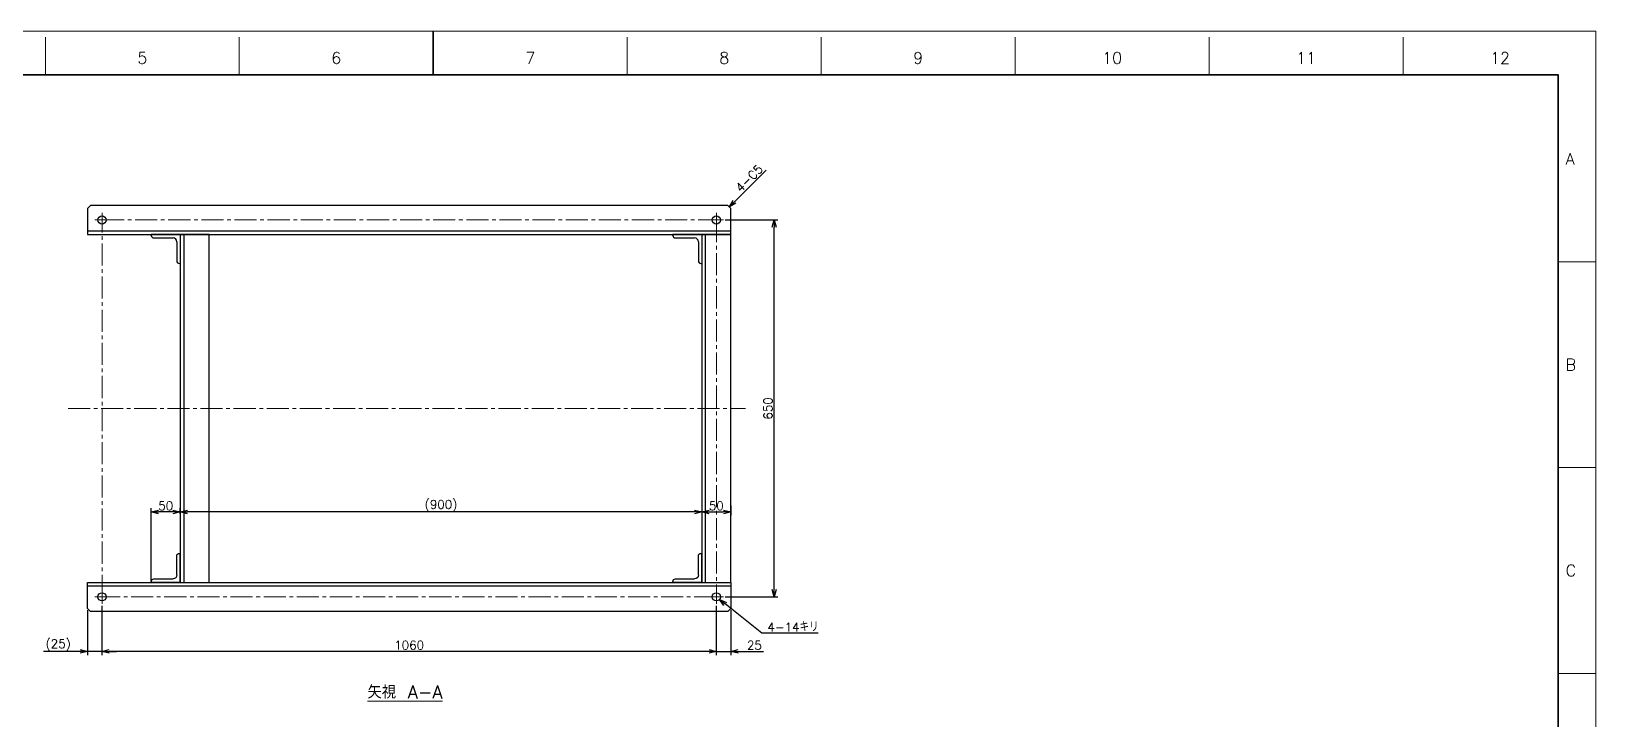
# Model space of a CAD drawing. Header units: millimetres. Extents: x 0 to 4141, y -24 to 2915.
# Drawn here: x 1442 to 4141, y 1729 to 2915 of the extents above; entities that cross this region are included whole.
import ezdxf
from ezdxf.enums import TextEntityAlignment as Align

# ---------------------------------------------------------------- set-up
doc = ezdxf.new("R2010")
doc.units = ezdxf.units.MM
doc.header["$LTSCALE"] = 2
doc.header["$PDMODE"] = 99
doc.header["$PDSIZE"] = 1
doc.linetypes.add('CENTER2', pattern=[28.575, 19.05, -3.175, 3.175, -3.175])
for name, color, linetype, lineweight in [('05_CENTER', 4, 'CENTER2', 13), ('08_DIM', 3, 'Continuous', 13), ('90_FRAME', 5, 'Continuous', 35)]:
    doc.layers.add(name, color=color, linetype=linetype, lineweight=lineweight)
doc.layers.add('91_BLANK', color=5, linetype='Continuous', lineweight=0, plot=False)
doc.styles.add('KSS_TXT', font='txt.shx', dxfattribs={"bigfont": 'extfont2.shx'})
doc.styles.get("Standard").update_dxf_attribs({"font": 'txt.shx', "bigfont": 'extfont2.shx'})
doc.dimstyles.new('KSS_DIM', dxfattribs={"dimscale": 5, "dimtxt": 3, "dimasz": 2.5, "dimexe": 1.25, "dimexo": 0.625, "dimtad": 1, "dimdsep": 46, "dimtxsty": 'KSS_TXT', "dimblk": 'OPEN30', "dimcen": 0, "dimazin": 2, "dimtfac": 0.75, "dimtmove": 0, "dimatfit": 3, "dimldrblk": 'OPEN30', "dimfxl": 1.25, "dimtolj": 1, "dimarcsym": 0})
doc.dimstyles.new('KSS_DIM$3', dxfattribs={"dimscale": 5, "dimtxt": 3, "dimasz": 2.5, "dimexe": 1.25, "dimexo": 0.625, "dimtad": 1, "dimtih": 1, "dimtoh": 1, "dimdsep": 46, "dimtxsty": 'KSS_TXT', "dimblk": 'OPEN30', "dimcen": 0, "dimazin": 2, "dimtfac": 0.75, "dimtofl": 0, "dimtmove": 0, "dimatfit": 3, "dimldrblk": 'OPEN30', "dimfxl": 1.25, "dimtolj": 1, "dimarcsym": 0})

# ---------------------------------------------------------------- blocks, each defined once
blk = doc.blocks.new('KK015066_54_5')
for p, q in [((1.5, 50), (0, 50)), ((0, 0), (0, 50)), ((6, 12.5), (6, 45.5)), ((0, 0), (50, 0)), ((45.5, 6), (12.5, 6)), ((50, 1.5), (50, 0))]:
    blk.add_line(p, q)
for centre, radius, start, end in [((1.5, 45.5), 4.5, 0, 90), ((12.5, 12.5), 6.5, 180, 270), ((45.5, 1.5), 4.5, 0, 90)]:
    blk.add_arc(centre, radius, start, end)
at = {"flags": 3}
blk.add_attdef('PARAM', (0, 0), '', height=1, dxfattribs=at)
blk = doc.blocks.new('_Open30')
at = {"color": 0, "linetype": 'ByBlock', "lineweight": -2}
for p, q in [((-1, 0.27), (0, 0)), ((0, 0), (-1, -0.27)), ((0, 0), (-1, 0))]:
    blk.add_line(p, q, dxfattribs=at)
blk = doc.blocks.new('*D159')
at = {"layer": '08_DIM', "color": 0, "lineweight": -2, "transparency": 16777216}
for p, q in [((2623.6, 1923.8), (2623.6, 1838.9)), ((2648.6, 1916.1), (2648.6, 1838.9)), ((2611.1, 1845.2), (2598.6, 1845.2)), ((2623.6, 1845.2), (2648.6, 1845.2)), ((2661.1, 1845.2), (2704.9, 1845.2))]:
    blk.add_line(p, q, dxfattribs=at)
at = {"layer": 'Defpoints', "color": 0, "transparency": 16777216}
for p in [(2623.6, 1926.9), (2648.6, 1919.2), (2648.6, 1845.2)]:
    blk.add_point(p, dxfattribs=at)
at = {"layer": '08_DIM', "color": 0, "lineweight": -2, "transparency": 16777216, "xscale": 12.5, "yscale": 12.5, "zscale": 12.5}
blk.add_blockref('_Open30', (2623.6, 1845.2), dxfattribs=at)
at = {"layer": '08_DIM', "color": 0, "lineweight": -2, "transparency": 16777216, "xscale": 12.5, "yscale": 12.5, "zscale": 12.5, "rotation": 180}
blk.add_blockref('_Open30', (2648.6, 1845.2), dxfattribs=at)
at = {"layer": '08_DIM', "color": 0, "transparency": 16777216, "insert": (2689.3, 1855.8), "char_height": 15, "attachment_point": 5, "style": 'KSS_TXT'}
blk.add_mtext('\\A1;25', dxfattribs=at)
blk = doc.blocks.new('*D160')
at = {"layer": '08_DIM', "color": 0, "lineweight": -2, "transparency": 16777216}
for p, q in [((1563.6, 1923.8), (1563.6, 1838.9)), ((2623.6, 1923.8), (2623.6, 1838.9)), ((2611.1, 1845.2), (1576.1, 1845.2))]:
    blk.add_line(p, q, dxfattribs=at)
at = {"layer": 'Defpoints', "color": 0, "transparency": 16777216}
for p in [(1563.6, 1926.9), (2623.6, 1926.9), (1563.6, 1845.2)]:
    blk.add_point(p, dxfattribs=at)
at = {"layer": '08_DIM', "color": 0, "lineweight": -2, "transparency": 16777216, "xscale": 12.5, "yscale": 12.5, "zscale": 12.5, "rotation": 180}
blk.add_blockref('_Open30', (1563.6, 1845.2), dxfattribs=at)
at = {"layer": '08_DIM', "color": 0, "lineweight": -2, "transparency": 16777216, "xscale": 12.5, "yscale": 12.5, "zscale": 12.5}
blk.add_blockref('_Open30', (2623.6, 1845.2), dxfattribs=at)
at = {"layer": '08_DIM', "color": 0, "transparency": 16777216, "insert": (2093.6, 1855.8), "char_height": 15, "attachment_point": 5, "style": 'KSS_TXT'}
blk.add_mtext('\\A1;1060', dxfattribs=at)
blk = doc.blocks.new('*D161')
at = {"layer": '08_DIM', "color": 0, "lineweight": -2, "transparency": 16777216}
for p, q in [((1563.6, 1923.8), (1563.6, 1838.9)), ((1538.6, 1916.1), (1538.6, 1838.9)), ((1526.1, 1845.2), (1462.4, 1845.2)), ((1563.6, 1845.2), (1538.6, 1845.2)), ((1576.1, 1845.2), (1588.6, 1845.2))]:
    blk.add_line(p, q, dxfattribs=at)
at = {"layer": 'Defpoints', "color": 0, "transparency": 16777216}
for p in [(1538.6, 1919.2), (1563.6, 1926.9), (1538.6, 1845.2)]:
    blk.add_point(p, dxfattribs=at)
at = {"layer": '08_DIM', "color": 0, "lineweight": -2, "transparency": 16777216, "xscale": 12.5, "yscale": 12.5, "zscale": 12.5}
blk.add_blockref('_Open30', (1538.6, 1845.2), dxfattribs=at)
at = {"layer": '08_DIM', "color": 0, "lineweight": -2, "transparency": 16777216, "xscale": 12.5, "yscale": 12.5, "zscale": 12.5, "rotation": 180}
blk.add_blockref('_Open30', (1563.6, 1845.2), dxfattribs=at)
at = {"layer": '08_DIM', "color": 0, "transparency": 16777216, "insert": (1488, 1855.8), "char_height": 15, "attachment_point": 5, "style": 'KSS_TXT'}
blk.add_mtext('\\A1;(25)', dxfattribs=at)
blk = doc.blocks.new('*D162')
at = {"layer": '08_DIM', "color": 0, "lineweight": -2, "transparency": 16777216}
for p, q in [((2639.1, 2589.2), (2729.7, 2589.2)), ((2723.4, 1951.7), (2723.4, 2576.7)), ((2639.1, 1939.2), (2729.7, 1939.2))]:
    blk.add_line(p, q, dxfattribs=at)
at = {"layer": 'Defpoints', "color": 0, "transparency": 16777216}
for p in [(2635.9, 2589.2), (2723.4, 2589.2), (2635.9, 1939.2)]:
    blk.add_point(p, dxfattribs=at)
at = {"layer": '08_DIM', "color": 0, "lineweight": -2, "transparency": 16777216, "xscale": 12.5, "yscale": 12.5, "zscale": 12.5}
for p, rotation in [((2723.4, 2589.2), 90), ((2723.4, 1939.2), 270)]:
    blk.add_blockref('_Open30', p, dxfattribs=dict(at, rotation=rotation))
at = {"layer": '08_DIM', "color": 0, "transparency": 16777216, "insert": (2712.8, 2264.2), "char_height": 15, "attachment_point": 5, "rotation": 90, "style": 'KSS_TXT'}
blk.add_mtext('\\A1;650', dxfattribs=at)
blk = doc.blocks.new('*D163')
at = {"layer": '08_DIM', "color": 0, "lineweight": -2, "transparency": 16777216}
for p, q in [((2598.6, 2096.3), (2598.6, 2079.4)), ((2611.1, 2085.6), (2636.1, 2085.6)), ((2648.6, 2096.3), (2648.6, 2079.4))]:
    blk.add_line(p, q, dxfattribs=at)
at = {"layer": 'Defpoints', "color": 0, "transparency": 16777216}
for p in [(2598.6, 2099.4), (2648.6, 2099.4), (2648.6, 2085.6)]:
    blk.add_point(p, dxfattribs=at)
at = {"layer": '08_DIM', "color": 0, "lineweight": -2, "transparency": 16777216, "xscale": 12.5, "yscale": 12.5, "zscale": 12.5, "rotation": 180}
blk.add_blockref('_Open30', (2598.6, 2085.6), dxfattribs=at)
at = {"layer": '08_DIM', "color": 0, "lineweight": -2, "transparency": 16777216, "xscale": 12.5, "yscale": 12.5, "zscale": 12.5}
blk.add_blockref('_Open30', (2648.6, 2085.6), dxfattribs=at)
at = {"layer": '08_DIM', "color": 0, "transparency": 16777216, "insert": (2623.6, 2096.2), "char_height": 15, "attachment_point": 5, "style": 'KSS_TXT'}
blk.add_mtext('\\A1;50', dxfattribs=at)
blk = doc.blocks.new('*D164')
at = {"layer": '08_DIM', "color": 0, "lineweight": -2, "transparency": 16777216}
for p, q in [((1698.6, 2096.3), (1698.6, 2079.4)), ((2586.1, 2085.6), (1711.1, 2085.6)), ((2598.6, 2096.3), (2598.6, 2079.4))]:
    blk.add_line(p, q, dxfattribs=at)
at = {"layer": 'Defpoints', "color": 0, "transparency": 16777216}
for p in [(1698.6, 2099.4), (1698.6, 2085.6), (2598.6, 2099.4)]:
    blk.add_point(p, dxfattribs=at)
at = {"layer": '08_DIM', "color": 0, "lineweight": -2, "transparency": 16777216, "xscale": 12.5, "yscale": 12.5, "zscale": 12.5, "rotation": 180}
blk.add_blockref('_Open30', (1698.6, 2085.6), dxfattribs=at)
at = {"layer": '08_DIM', "color": 0, "lineweight": -2, "transparency": 16777216, "xscale": 12.5, "yscale": 12.5, "zscale": 12.5}
blk.add_blockref('_Open30', (2598.6, 2085.6), dxfattribs=at)
at = {"layer": '08_DIM', "color": 0, "transparency": 16777216, "insert": (2148.6, 2096.2), "char_height": 15, "attachment_point": 5, "style": 'KSS_TXT'}
blk.add_mtext('\\A1;(900)', dxfattribs=at)
blk = doc.blocks.new('*D165')
at = {"layer": '08_DIM', "color": 0, "lineweight": -2, "transparency": 16777216}
for p, q in [((1648.6, 1967.3), (1648.6, 2091.9)), ((1686.1, 2085.6), (1661.1, 2085.6)), ((1698.6, 2082.5), (1698.6, 2091.9))]:
    blk.add_line(p, q, dxfattribs=at)
at = {"layer": 'Defpoints', "color": 0, "transparency": 16777216}
for p in [(1648.6, 2085.6), (1698.6, 2079.4), (1648.6, 1964.2)]:
    blk.add_point(p, dxfattribs=at)
at = {"layer": '08_DIM', "color": 0, "lineweight": -2, "transparency": 16777216, "xscale": 12.5, "yscale": 12.5, "zscale": 12.5, "rotation": 180}
blk.add_blockref('_Open30', (1648.6, 2085.6), dxfattribs=at)
at = {"layer": '08_DIM', "color": 0, "lineweight": -2, "transparency": 16777216, "xscale": 12.5, "yscale": 12.5, "zscale": 12.5}
blk.add_blockref('_Open30', (1698.6, 2085.6), dxfattribs=at)
at = {"layer": '08_DIM', "color": 0, "transparency": 16777216, "insert": (1673.6, 2096.2), "char_height": 15, "attachment_point": 5, "style": 'KSS_TXT'}
blk.add_mtext('\\A1;50', dxfattribs=at)
blk = doc.blocks.new('*D167')
at = {"layer": '08_DIM', "color": 0, "lineweight": -2, "transparency": 16777216}
for p, q in [((2701.9, 1876.4), (2638.9, 1927)), ((2799.5, 1876.4), (2701.9, 1876.4))]:
    blk.add_line(p, q, dxfattribs=at)
at = {"layer": 'Defpoints', "color": 0, "transparency": 16777216}
for p in [(2618.2, 1943.6), (2629.1, 1934.8)]:
    blk.add_point(p, dxfattribs=at)
at = {"layer": '08_DIM', "color": 0, "lineweight": -2, "transparency": 16777216, "xscale": 12.5, "yscale": 12.5, "zscale": 12.5, "rotation": 141.2266933812}
blk.add_blockref('_Open30', (2629.1, 1934.8), dxfattribs=at)
at = {"layer": '08_DIM', "color": 0, "transparency": 16777216, "insert": (2756, 1887), "char_height": 15, "attachment_point": 5, "style": 'KSS_TXT'}
blk.add_mtext('\\A1;4-14キリ', dxfattribs=at)
blk = doc.blocks.new('*D168')
at = {"layer": '08_DIM', "color": 0, "lineweight": -2, "transparency": 16777216}
blk.add_line((2655, 2620.5), (2709.6, 2675.1), dxfattribs=at)
at = {"layer": 'Defpoints', "color": 0, "transparency": 16777216}
for p in [(2729.7, 2695.2), (2729.7, 2695.2), (2646.1, 2611.7)]:
    blk.add_point(p, dxfattribs=at)
at = {"layer": '08_DIM', "color": 0, "lineweight": -2, "transparency": 16777216, "xscale": 12.5, "yscale": 12.5, "zscale": 12.5, "rotation": 225}
blk.add_blockref('_Open30', (2646.1, 2611.7), dxfattribs=at)
at = {"layer": '08_DIM', "color": 0, "transparency": 16777216, "insert": (2680.4, 2661), "char_height": 15, "attachment_point": 5, "rotation": 45, "style": 'KSS_TXT'}
blk.add_mtext('\\A1;4-C5', dxfattribs=at)

msp = doc.modelspace()

# ---------------------------------------------------------------- linework, layer by layer
at = {"color": 0}
for p, q in [((1538.649, 2570.2), (2648.649, 2570.2)), ((1704.649, 2564.2), (1704.649, 1964.2)), ((2604.649, 2564.2), (2604.649, 1964.2)), ((1538.649, 1958.2), (2648.649, 1958.2))]:
    msp.add_line(p, q, dxfattribs=at)
for points in [[(1538.649, 2564.2), (2648.649, 2564.2), (2648.649, 2609.2), (2643.649, 2614.2), (1543.649, 2614.2), (1538.649, 2609.2)], [(1748.649, 2564.2), (1698.649, 2564.2), (1698.649, 1964.2), (1748.649, 1964.2)], [(2648.649, 2564.2), (2598.649, 2564.2), (2598.649, 1964.2), (2648.649, 1964.2)], [(1538.649, 1964.2), (2648.649, 1964.2), (2648.649, 1919.2), (2643.649, 1914.2), (1543.649, 1914.2), (1538.649, 1919.2)]]:
    msp.add_lwpolyline(points, close=True, dxfattribs=at)
for centre in [(1563.649, 2589.2), (2623.649, 2589.2), (1563.649, 1939.2), (2623.649, 1939.2)]:
    msp.add_circle(centre, 7, dxfattribs=at)
at = {"layer": '05_CENTER'}
for p, q in [((1563.649, 2601.487), (1563.649, 2576.913)), ((2623.649, 2601.487), (2623.649, 2576.913)), ((1575.936, 2589.2), (1551.362, 2589.2)), ((2611.362, 2589.2), (2635.936, 2589.2)), ((1505.028, 2264.2), (2674.079, 2264.2)), ((1563.649, 1926.913), (1563.649, 1951.487)), ((2623.649, 1926.913), (2623.649, 1951.487)), ((1575.936, 1939.2), (1551.362, 1939.2)), ((2611.362, 1939.2), (2635.936, 1939.2))]:
    msp.add_line(p, q, dxfattribs=at)
msp.add_lwpolyline([(1563.649, 2589.2), (2623.649, 2589.2), (2623.649, 1939.2), (1563.649, 1939.2)], close=True, dxfattribs=at)
at = {"layer": '90_FRAME', "color": 4, "lineweight": 13}
for p, q in [((1465.878, 2839.789), (1465.878, 2904.599)), ((1800.545, 2839.789), (1800.545, 2904.599)), ((2469.879, 2839.789), (2469.879, 2904.599)), ((2804.546, 2839.789), (2804.546, 2904.599)), ((3139.213, 2839.789), (3139.213, 2904.599)), ((3473.88, 2839.789), (3473.88, 2904.599)), ((3808.547, 2839.789), (3808.547, 2904.599)), ((4141.004, 2517.113), (4076.195, 2517.113)), ((4141.004, 2162.127), (4076.195, 2162.127)), ((4141.004, 1807.141), (4076.195, 1807.141))]:
    msp.add_line(p, q, dxfattribs=at)
at = {"layer": '90_FRAME'}
msp.add_line((2135.212, 2914.599), (2135.212, 2839.789), dxfattribs=at)
msp.add_lwpolyline([(194.23, 64.52), (4076.195, 64.52), (4076.195, 2839.789), (194.23, 2839.789)], close=True, dxfattribs=at)
at = {"layer": '91_BLANK'}
msp.add_lwpolyline([(0, 0), (4141.004, 0), (4141.004, 2914.599), (0, 2914.599)], close=True, dxfattribs=at)

# ---------------------------------------------------------------- block references
at = {"color": 0, "rotation": 180}
for p in [(1698.649, 2564.2), (2598.649, 2564.2)]:
    msp.add_blockref('KK015066_54_5', p, dxfattribs=at)
at = {"color": 0, "xscale": -1}
for p in [(1698.649, 1964.2), (2598.649, 1964.2)]:
    msp.add_blockref('KK015066_54_5', p, dxfattribs=at)

# ---------------------------------------------------------------- texts
at = {"layer": '08_DIM', "style": 'KSS_TXT'}
msp.add_text('%%u矢視 A-A', height=22.5, dxfattribs=at).set_placement((2021.64, 1763.794))
at = {"layer": '90_FRAME', "color": 0, "lineweight": 13, "style": 'KSS_TXT'}
for s, p in [('5', (1633.212, 2852.698)), ('6', (1967.879, 2852.698)), ('7', (2302.546, 2852.698)), ('8', (2637.213, 2852.698)), ('9', (2971.88, 2852.698)), ('10', (3306.547, 2852.698)), ('11', (3641.214, 2852.698)), ('12', (3975.881, 2852.698))]:
    msp.add_text(s, height=20, dxfattribs=at).set_placement(p, align=Align.BOTTOM_CENTER)
for s, p in [('A', (4089.078, 2694.606)), ('B', (4089.078, 2339.62)), ('C', (4089.078, 1984.634))]:
    msp.add_text(s, height=20, dxfattribs=at).set_placement(p, align=Align.MIDDLE_LEFT)

# ---------------------------------------------------------------- dimensions: what is measured, and where the dimension line sits
at = {"layer": '08_DIM'}
dim = msp.add_aligned_dim(p1=(2646.149, 2611.7), p2=(2729.652, 2695.202), distance=0, text='4-C5', dimstyle='KSS_DIM', override={"dimse1": 1, "dimse2": 1, "dimsd2": 1}, dxfattribs=at)
dim.commit()
dim.dimension.update_dxf_attribs({"geometry": '*D168', "text_midpoint": (2680.388, 2660.964)})
dim = msp.add_linear_dim(base=(2723.439, 2589.2), p1=(2635.936, 1939.2), p2=(2635.936, 2589.2), angle=90, dimstyle='KSS_DIM', dxfattribs=at)
dim.commit()
dim.dimension.update_dxf_attribs({"geometry": '*D162', "text_midpoint": (2712.814, 2264.2)})
for base, p1, p2, picture, middle in [((1648.649, 2085.622), (1698.649, 2079.372), (1648.649, 1964.2), '*D165', (1673.649, 2096.247)), ((2648.649, 2085.622), (2598.649, 2099.408), (2648.649, 2099.408), '*D163', (2623.649, 2096.247)), ((1563.649, 1845.167), (2623.649, 1926.913), (1563.649, 1926.913), '*D160', (2093.649, 1855.792)), ((2648.649, 1845.167), (2623.649, 1926.913), (2648.649, 1919.2), '*D159', (2689.274, 1855.792))]:
    dim = msp.add_linear_dim(base=base, p1=p1, p2=p2, dimstyle='KSS_DIM', dxfattribs=at)
    dim.commit()
    dim.dimension.update_dxf_attribs({"geometry": picture, "text_midpoint": middle})
for base, p1, p2, picture, middle in [((1698.649, 2085.622), (2598.649, 2099.408), (1698.649, 2099.408), '*D164', (2148.649, 2096.247)), ((1538.649, 1845.167), (1563.649, 1926.913), (1538.649, 1919.2), '*D161', (1488.024, 1855.792))]:
    dim = msp.add_linear_dim(base=base, p1=p1, p2=p2, text='(<>)', dimstyle='KSS_DIM', dxfattribs=at)
    dim.commit()
    dim.dimension.update_dxf_attribs({"geometry": picture, "text_midpoint": middle})
dim = msp.add_diameter_dim_2p(p1=(2618.192, 1943.583), p2=(2629.107, 1934.816), text='4-<>キリ', dimstyle='KSS_DIM$3', override={"dimpost": '<>', "dimtix": 1}, dxfattribs=at)
dim.commit()
dim.dimension.update_dxf_attribs({"geometry": '*D167', "text_midpoint": (2755.996, 1876.368), "dimtype": 163})

doc.saveas('drawing.dxf')
